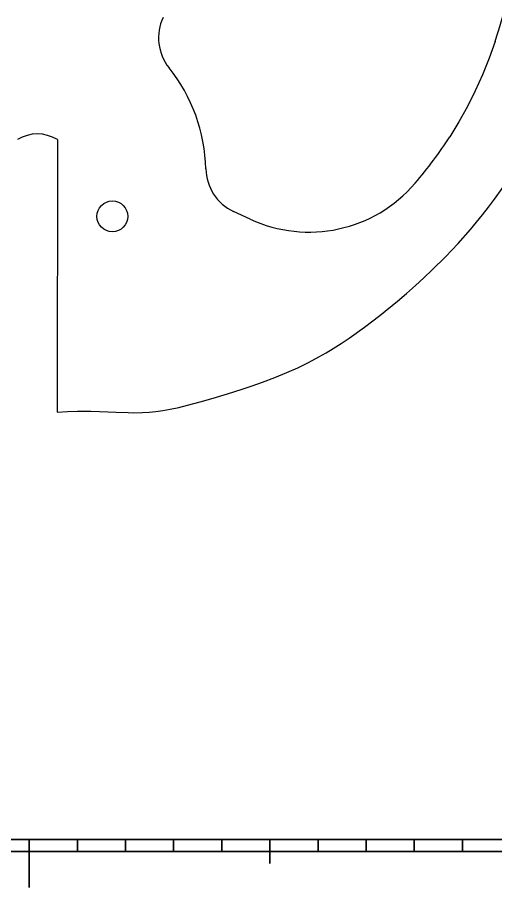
# Model space of a CAD drawing. Extents: x 0 to 594, y 0 to 420.
# Drawn here: x 294.5 to 393.9, y 0 to 180.7 of the extents above; entities that cross this region are included whole.
import ezdxf

# ---------------------------------------------------------------- set-up
doc = ezdxf.new("R2010")
doc.units = 0

msp = doc.modelspace()

# ---------------------------------------------------------------- linework, layer by layer
msp.add_line((302.849152, 155.327332), (302.825134, 98.701988))
at = {"ltscale": 0.094061}
msp.add_line((342.86676, 138.809692), (339.456818, 140.39978), dxfattribs=at)
at = {"color": 7, "lineweight": 35}
for p, q in [((10, 9.96312), (584, 9.96312)), ((197, 7.46312), (397, 7.46312))]:
    msp.add_line(p, q, dxfattribs=at)
at = {"color": 7, "lineweight": 35, "ltscale": 0.25}
msp.add_line((297, 9.96312), (297, -0.03688), dxfattribs=at)
at = {"color": 7, "lineweight": 35, "ltscale": 0.0625}
for p, q in [((307, 9.96312), (307, 7.46312)), ((317, 9.96312), (317, 7.46312)), ((327, 9.96312), (327, 7.46312)), ((337, 9.96312), (337, 7.46312)), ((357, 9.96312), (357, 7.46312)), ((367, 9.96312), (367, 7.46312)), ((377, 9.96312), (377, 7.46312)), ((387, 9.96312), (387, 7.46312))]:
    msp.add_line(p, q, dxfattribs=at)
at = {"color": 7, "lineweight": 35, "ltscale": 0.125}
msp.add_line((347, 9.96312), (347, 4.96312), dxfattribs=at)
for points in [[(380.734375, 128.226563), (383.462646, 130.927826), (386.122864, 133.735703), (388.699951, 136.649857), (391.181, 139.668701), (392.429749, 141.279312), (393.647644, 142.916183), (395.221466, 145.13829), (396.735748, 147.403992), (398.188416, 149.711411), (399.747009, 152.354752), (401.223938, 155.045853), (402.618225, 157.782303), (403.929749, 160.561996), (405.468506, 164.131042), (406.878632, 167.763443), (408.163513, 171.457016), (409.327057, 175.210083), (410.372894, 179.021271), (411.303833, 182.889252)], [(393.764008, 175.689423), (392.522156, 172.194336), (391.153076, 168.774719), (389.653687, 165.432449), (388.021729, 162.168976), (386.255676, 158.985306), (384.354889, 155.882095)], [(302.825134, 98.701988), (304.929565, 98.839348), (307.020416, 98.901459), (309.769897, 98.885445), (311.569, 98.829773), (315.065338, 98.679482), (317.547974, 98.60173), (318.757355, 98.59285), (320.537903, 98.632431), (321.925323, 98.716309), (323.300934, 98.850571), (324.774506, 99.051743), (326.249023, 99.308868), (328.061707, 99.690582), (329.904724, 100.136185), (332.530823, 100.838211), (335.243286, 101.614594), (338.208771, 102.505867), (341.231995, 103.46254), (343.341553, 104.166336), (345.448761, 104.907501), (348.00238, 105.869858), (350.51593, 106.902359), (352.7854, 107.922028), (355.005005, 109.011101), (357.175568, 110.171616), (358.684875, 111.036484), (360.175232, 111.937279), (361.825439, 112.987732), (363.460876, 114.081299), (366.645691, 116.347565), (369.817017, 118.76284), (373.482849, 121.734726), (375.368042, 123.339096), (377.2453, 124.99176), (378.997437, 126.587982), (380.734375, 128.226563)]]:
    msp.add_lwpolyline(points)
msp.add_circle((314.280823, 139.366379), 3.2)
for centre, radius, start, end in [((333.858643, 176.455048), 10, 154.999996, 218.612202), ((298.696198, 148.372986), 35, 1.3878, 38.6122), ((298.696198, 148.372986), 8.1, 59.155497, 120.795898), ((343.682983, 149.46286), 10, 181.387794, 244.999996), ((355.122009, 165.093445), 29.000379, 245.001894, 319.437477)]:
    msp.add_arc(centre, radius, start, end)
for centre, major_axis, ratio, start_param, end_param in [((330.575348, 224.131241), (15.703949, -95.521362), 0.703443, 0.9276996109, 1.1546883315), ((246.217789, 185.898849), (148.93692, 7.755341), 0.615906, 5.7534134834, 5.8666951086)]:
    msp.add_ellipse(centre, major_axis=major_axis, ratio=ratio, start_param=start_param, end_param=end_param)

doc.saveas('drawing.dxf')
